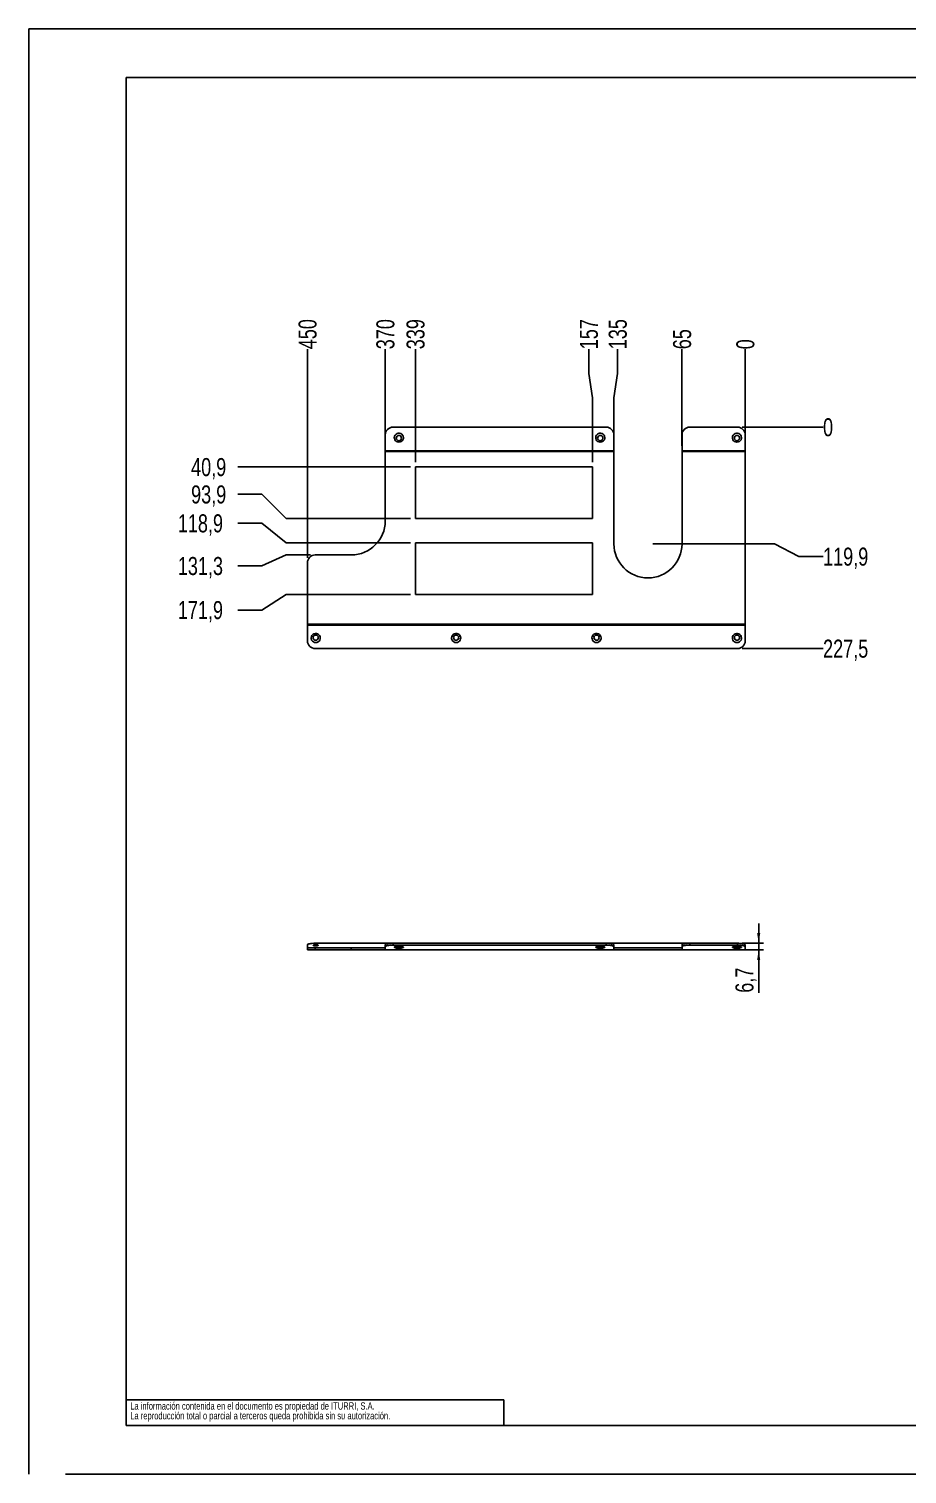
# Model space of a CAD drawing. Extents: x 0 to 1188, y 0 to 733.
# Drawn here: x 0 to 180.5, y 0 to 297 of the extents above; entities that cross this region are included whole.
import ezdxf

# ---------------------------------------------------------------- set-up
doc = ezdxf.new("R2010")
doc.units = 0
doc.linetypes.add('SLD-CONTINUA', pattern=[0])
doc.layers.get('0').update_dxf_attribs({"linetype": 'CONTINUOUS'})
doc.layers.add('FORMATO', color=7, linetype='SLD-CONTINUA')
doc.layers.add('SLD-0', color=179, linetype='SLD-CONTINUA')
doc.styles.add('SLDTEXTSTYLE1', font='TXT', dxfattribs={"width": 0.75})
doc.dimstyles.new('SLDDIMSTYLE0', dxfattribs={"dimtxt": 3.704167, "dimasz": 2.116667, "dimexe": 0, "dimexo": 0.0625, "dimgap": 0.926042, "dimtad": 0, "dimtih": 1, "dimtoh": 1, "dimdec": 0, "dimlfac": 5, "dimrnd": 1e-09, "dimdsep": 46, "dimtxsty": 'SLDTEXTSTYLE1', "dimblk1": 'NONE', "dimblk2": 'NONE', "dimsah": 1, "dimcen": 0.09, "dimadec": 0, "dimazin": 0, "dimtfac": 1, "dimtdec": 0, "dimtofl": 0, "dimtmove": 0, "dimatfit": 3, "dimldrblk": 'NONE', "dimfxl": 1, "dimtolj": 1, "dimtzin": 12, "dimarcsym": 0})
doc.dimstyles.new('SLDDIMSTYLE1', dxfattribs={"dimtxt": 3.704167, "dimasz": 2.116667, "dimexe": 0, "dimexo": 0.0625, "dimgap": 0.926042, "dimtad": 0, "dimtih": 1, "dimtoh": 1, "dimdec": 1, "dimlfac": 5, "dimrnd": 1e-09, "dimzin": 12, "dimdsep": 46, "dimtxsty": 'SLDTEXTSTYLE1', "dimblk1": 'NONE', "dimblk2": 'NONE', "dimsah": 1, "dimcen": 0.09, "dimadec": 0, "dimazin": 0, "dimtfac": 1, "dimtdec": 1, "dimtofl": 0, "dimtmove": 0, "dimatfit": 3, "dimldrblk": 'NONE', "dimfxl": 1, "dimtolj": 1, "dimtzin": 12, "dimarcsym": 0})
doc.dimstyles.new('SLDDIMSTYLE6', dxfattribs={"dimtxt": 3.704167, "dimasz": 2.116667, "dimexe": 0, "dimexo": 0.0625, "dimgap": 0.926042, "dimtad": 1, "dimdec": 1, "dimlfac": 5, "dimrnd": 1e-09, "dimzin": 12, "dimdsep": 46, "dimtxsty": 'SLDTEXTSTYLE1', "dimsah": 1, "dimcen": 0.09, "dimadec": 0, "dimazin": 0, "dimtfac": 1, "dimtdec": 1, "dimtmove": 0, "dimatfit": 0, "dimfxl": 1, "dimtolj": 1, "dimtzin": 12, "dimarcsym": 0})

# ---------------------------------------------------------------- blocks, each defined once
blk = doc.blocks.new('SW_NOTE_0_3')
at = {"layer": 'SLD-0', "color": 0, "char_height": 1.5, "attachment_point": 1, "style": 'SLDTEXTSTYLE1'}
for s, insert in [('La información contenida en el documento es propiedad de ITURRI, S.A.', (0, 1.93)), ('La reproducción total o parcial a terceros queda prohibida sin su autorización.', (0, -0.07))]:
    blk.add_mtext(s, dxfattribs=dict(at, insert=insert))
blk = doc.blocks.new('SW_NOTE_0_7')
at = {"layer": 'SLD-0', "color": 0, "char_height": 1.5, "attachment_point": 1, "style": 'SLDTEXTSTYLE1'}
for s, insert in [('La información contenida en el documento es propiedad de ITURRI, S.A.', (0, 1.93)), ('La reproducción total o parcial a terceros queda prohibida sin su autorización.', (0, -0.07))]:
    blk.add_mtext(s, dxfattribs=dict(at, insert=insert))
blk = doc.blocks.new('_D')
at = {"layer": 'FORMATO', "transparency": 16777216}
blk.add_line((147.26, 211.32), (147.26, 231.16), dxfattribs=at)
at = {"layer": 'FORMATO', "transparency": 16777216, "insert": (145.43, 231.16), "char_height": 3.7, "attachment_point": 1, "rotation": 90, "style": 'SLDTEXTSTYLE1'}
blk.add_mtext('0', dxfattribs=at)
blk = doc.blocks.new('_NONE')
blk = doc.blocks.new('_D_1')
at = {"layer": 'FORMATO', "color": 7, "transparency": 16777216}
blk.add_line((134.26, 211.32), (134.26, 231.16), dxfattribs=at)
at = {"layer": 'FORMATO', "color": 7, "transparency": 16777216, "insert": (132.43, 231.16), "char_height": 3.704, "attachment_point": 1, "rotation": 90, "style": 'SLDTEXTSTYLE1'}
blk.add_mtext('65', dxfattribs=at)
blk = doc.blocks.new('_D_2')
at = {"layer": 'FORMATO', "color": 7, "transparency": 16777216}
for p, q in [((121.03, 226.16), (121.03, 231.16)), ((121.03, 226.16), (120.26, 221.16)), ((120.26, 221.16), (120.26, 211.32))]:
    blk.add_line(p, q, dxfattribs=at)
at = {"layer": 'FORMATO', "color": 7, "transparency": 16777216, "insert": (119.2, 231.16), "char_height": 3.704, "attachment_point": 1, "rotation": 90, "style": 'SLDTEXTSTYLE1'}
blk.add_mtext('135', dxfattribs=at)
blk = doc.blocks.new('_D_3')
at = {"layer": 'FORMATO', "color": 7, "transparency": 16777216}
for p, q in [((115.09, 226.16), (115.09, 231.16)), ((115.09, 226.16), (115.86, 221.16)), ((115.86, 221.16), (115.86, 207.97))]:
    blk.add_line(p, q, dxfattribs=at)
at = {"layer": 'FORMATO', "color": 7, "transparency": 16777216, "insert": (113.26, 231.16), "char_height": 3.704, "attachment_point": 1, "rotation": 90, "style": 'SLDTEXTSTYLE1'}
blk.add_mtext('157', dxfattribs=at)
blk = doc.blocks.new('_D_4')
at = {"layer": 'FORMATO', "color": 7, "transparency": 16777216}
blk.add_line((79.46, 207.97), (79.46, 231.16), dxfattribs=at)
at = {"layer": 'FORMATO', "color": 7, "transparency": 16777216, "insert": (77.63, 231.16), "char_height": 3.704, "attachment_point": 1, "rotation": 90, "style": 'SLDTEXTSTYLE1'}
blk.add_mtext('339', dxfattribs=at)
blk = doc.blocks.new('_D_5')
at = {"layer": 'FORMATO', "color": 7, "transparency": 16777216}
blk.add_line((73.26, 211.32), (73.26, 231.16), dxfattribs=at)
at = {"layer": 'FORMATO', "color": 7, "transparency": 16777216, "insert": (71.43, 231.16), "char_height": 3.704, "attachment_point": 1, "rotation": 90, "style": 'SLDTEXTSTYLE1'}
blk.add_mtext('370', dxfattribs=at)
blk = doc.blocks.new('_D_6')
at = {"layer": 'FORMATO', "color": 7, "transparency": 16777216}
blk.add_line((57.26, 188.29), (57.26, 231.16), dxfattribs=at)
at = {"layer": 'FORMATO', "color": 7, "transparency": 16777216, "insert": (55.43, 231.16), "char_height": 3.704, "attachment_point": 1, "rotation": 90, "style": 'SLDTEXTSTYLE1'}
blk.add_mtext('450', dxfattribs=at)
blk = doc.blocks.new('_D_7')
at = {"layer": 'FORMATO', "transparency": 16777216}
blk.add_line((146.66, 215.16), (163.26, 215.16), dxfattribs=at)
at = {"layer": 'FORMATO', "transparency": 16777216, "insert": (163.26, 216.99), "char_height": 3.7, "attachment_point": 1, "style": 'SLDTEXTSTYLE1'}
blk.add_mtext('0', dxfattribs=at)
blk = doc.blocks.new('_D_8')
at = {"layer": 'FORMATO', "color": 7, "transparency": 16777216}
blk.add_line((78.46, 206.97), (42.92, 206.97), dxfattribs=at)
at = {"layer": 'FORMATO', "color": 7, "transparency": 16777216, "insert": (33.34, 208.8), "char_height": 3.704, "attachment_point": 1, "style": 'SLDTEXTSTYLE1'}
blk.add_mtext('40,9', dxfattribs=at)
blk = doc.blocks.new('_D_9')
at = {"layer": 'FORMATO', "color": 7, "transparency": 16777216}
for p, q in [((47.92, 201.35), (42.92, 201.35)), ((47.92, 201.35), (52.92, 196.37)), ((52.92, 196.37), (78.46, 196.37))]:
    blk.add_line(p, q, dxfattribs=at)
at = {"layer": 'FORMATO', "color": 7, "transparency": 16777216, "insert": (33.34, 203.18), "char_height": 3.704, "attachment_point": 1, "style": 'SLDTEXTSTYLE1'}
blk.add_mtext('93,9', dxfattribs=at)
blk = doc.blocks.new('_D_10')
at = {"layer": 'FORMATO', "color": 7, "transparency": 16777216}
for p, q in [((47.92, 195.41), (42.92, 195.41)), ((47.92, 195.41), (52.92, 191.37)), ((52.92, 191.37), (78.46, 191.37))]:
    blk.add_line(p, q, dxfattribs=at)
at = {"layer": 'FORMATO', "color": 7, "transparency": 16777216, "insert": (30.61, 197.24), "char_height": 3.704, "attachment_point": 1, "style": 'SLDTEXTSTYLE1'}
blk.add_mtext('118,9', dxfattribs=at)
blk = doc.blocks.new('_D_11')
at = {"layer": 'FORMATO', "color": 7, "transparency": 16777216}
for p, q in [((153.26, 191.17), (128.26, 191.17)), ((158.26, 188.57), (153.26, 191.17)), ((158.26, 188.57), (163.26, 188.57))]:
    blk.add_line(p, q, dxfattribs=at)
at = {"layer": 'FORMATO', "color": 7, "transparency": 16777216, "insert": (163.26, 190.4), "char_height": 3.704, "attachment_point": 1, "style": 'SLDTEXTSTYLE1'}
blk.add_mtext('119,9', dxfattribs=at)
blk = doc.blocks.new('_D_12')
at = {"layer": 'FORMATO', "color": 7, "transparency": 16777216}
for p, q in [((47.92, 186.64), (52.92, 188.89)), ((52.92, 188.89), (57.86, 188.89)), ((47.92, 186.64), (42.92, 186.64))]:
    blk.add_line(p, q, dxfattribs=at)
at = {"layer": 'FORMATO', "color": 7, "transparency": 16777216, "insert": (30.61, 188.47), "char_height": 3.704, "attachment_point": 1, "style": 'SLDTEXTSTYLE1'}
blk.add_mtext('131,3', dxfattribs=at)
blk = doc.blocks.new('_D_13')
at = {"layer": 'FORMATO', "color": 7, "transparency": 16777216}
for p, q in [((47.92, 177.57), (52.92, 180.77)), ((52.92, 180.77), (78.46, 180.77)), ((47.92, 177.57), (42.92, 177.57))]:
    blk.add_line(p, q, dxfattribs=at)
at = {"layer": 'FORMATO', "color": 7, "transparency": 16777216, "insert": (30.61, 179.41), "char_height": 3.704, "attachment_point": 1, "style": 'SLDTEXTSTYLE1'}
blk.add_mtext('171,9', dxfattribs=at)
blk = doc.blocks.new('_D_14')
at = {"layer": 'FORMATO', "color": 7, "transparency": 16777216}
blk.add_line((146.66, 169.66), (163.26, 169.66), dxfattribs=at)
at = {"layer": 'FORMATO', "color": 7, "transparency": 16777216, "insert": (163.26, 171.49), "char_height": 3.704, "attachment_point": 1, "style": 'SLDTEXTSTYLE1'}
blk.add_mtext('227,5', dxfattribs=at)
blk = doc.blocks.new('_D_30')
at = {"layer": 'FORMATO', "color": 7, "transparency": 16777216}
for p, q in [((150.03, 109.08), (150.03, 113.15)), ((135.26, 107.74), (151.03, 107.74)), ((146.66, 109.08), (151.03, 109.08)), ((150.03, 107.74), (150.03, 109.08)), ((150.03, 107.74), (150.03, 98.92))]:
    blk.add_line(p, q, dxfattribs=at)
for points in [[(150.03, 109.08), (150.35, 111.2), (149.7, 111.2)], [(150.03, 107.74), (149.7, 105.62), (150.35, 105.62)]]:
    blk.add_solid(points, dxfattribs=at)
at = {"layer": 'FORMATO', "color": 7, "transparency": 16777216, "insert": (145.25, 98.92), "char_height": 3.704, "attachment_point": 1, "rotation": 90, "style": 'SLDTEXTSTYLE1'}
blk.add_mtext('6,7', dxfattribs=at)

msp = doc.modelspace()

# ---------------------------------------------------------------- linework, layer by layer
at = {"color": 7, "linetype": 'SLD-CONTINUA'}
for p, q in [((0, 297), (420, 297)), ((0, 297), (0, -0.001349)), ((410, 287), (20, 287)), ((20, 10), (20, 287)), ((74.862811, 215.155934), (118.662811, 215.155934)), ((135.862811, 215.155934), (145.662811, 215.155934)), ((73.262811, 213.58533), (73.262811, 210.323414)), ((120.262811, 210.323414), (120.262811, 213.58533)), ((134.262811, 213.58533), (134.262811, 210.323414)), ((147.262811, 213.58533), (147.262811, 210.323414)), ((73.262811, 210.170767), (73.262811, 210.323414)), ((120.262811, 210.323414), (73.262811, 210.323414)), ((73.262811, 195.887825), (73.262811, 210.170767)), ((120.262811, 210.170767), (73.262811, 210.170767)), ((120.262811, 210.323414), (120.262811, 210.170767)), ((120.262811, 210.170767), (120.262811, 191.170767)), ((147.262811, 210.323414), (134.262811, 210.323414)), ((134.262811, 210.170767), (134.262811, 210.323414)), ((134.262811, 191.170767), (134.262811, 210.170767)), ((147.262811, 210.170767), (134.262811, 210.170767)), ((147.262811, 210.323414), (147.262811, 210.170767)), ((147.262811, 174.640473), (147.262811, 210.170767)), ((115.862811, 206.970767), (79.462811, 206.970767)), ((79.462811, 206.970767), (79.462811, 196.370767)), ((115.862811, 196.370767), (115.862811, 206.970767)), ((79.462811, 196.370767), (115.862811, 196.370767)), ((115.862811, 191.370767), (79.462811, 191.370767)), ((79.462811, 191.370767), (79.462811, 180.770767)), ((115.862811, 180.770767), (115.862811, 191.370767)), ((57.262811, 187.287825), (57.262811, 174.640473)), ((58.862811, 188.887825), (66.262811, 188.887825)), ((79.462811, 180.770767), (115.862811, 180.770767)), ((57.262811, 174.640473), (147.262811, 174.640473)), ((57.262811, 174.487825), (57.262811, 174.640473)), ((147.262811, 174.487825), (57.262811, 174.487825)), ((57.262811, 171.225909), (57.262811, 174.487825)), ((147.262811, 174.640473), (147.262811, 174.487825)), ((147.262811, 174.487825), (147.262811, 171.225909)), ((145.662811, 169.655305), (58.862811, 169.655305)), ((57.262811, 108.776785), (57.262811, 108.142733)), ((73.262811, 108.142733), (57.262811, 108.142733)), ((57.262811, 108.142733), (57.262811, 108.135384)), ((57.262811, 107.735384), (57.262811, 108.135384)), ((57.262811, 108.135384), (58.862811, 108.135384)), ((58.862811, 107.735384), (57.262811, 107.735384)), ((74.862811, 109.08208), (58.862811, 109.08208)), ((58.862811, 108.135384), (58.862811, 107.735384)), ((58.862811, 108.135384), (66.262811, 108.135384)), ((58.862811, 107.735384), (66.262811, 107.735384)), ((66.262811, 107.735384), (66.262811, 108.135384)), ((66.262811, 108.135384), (73.262811, 108.135384)), ((73.262811, 107.735384), (66.262811, 107.735384)), ((73.262811, 108.384134), (73.262811, 108.776785)), ((73.262811, 108.384134), (73.262811, 107.750082)), ((120.262811, 107.750082), (73.262811, 107.750082)), ((73.262811, 107.735384), (73.262811, 107.750082)), ((120.262811, 107.735384), (73.262811, 107.735384)), ((74.862811, 109.08208), (74.862811, 108.689429)), ((74.862811, 109.08208), (118.662811, 109.08208)), ((74.862811, 108.689429), (118.662811, 108.689429)), ((118.662811, 108.689429), (118.662811, 109.08208)), ((135.862811, 109.08208), (118.662811, 109.08208)), ((120.262811, 108.776785), (120.262811, 108.384134)), ((120.262811, 107.750082), (120.262811, 108.384134)), ((134.262811, 108.142733), (120.262811, 108.142733)), ((120.262811, 108.135384), (134.262811, 108.135384)), ((120.262811, 107.750082), (120.262811, 107.735384)), ((120.262811, 107.735384), (134.262811, 107.735384)), ((134.262811, 108.384134), (134.262811, 108.776785)), ((134.262811, 108.384134), (134.262811, 107.750082)), ((147.262811, 107.750082), (134.262811, 107.750082)), ((134.262811, 107.735384), (134.262811, 107.750082)), ((147.262811, 107.735384), (134.262811, 107.735384)), ((135.862811, 109.08208), (135.862811, 108.689429)), ((135.862811, 109.08208), (145.662811, 109.08208)), ((135.862811, 108.689429), (145.662811, 108.689429)), ((145.662811, 108.689429), (145.662811, 109.08208)), ((147.262811, 108.776785), (147.262811, 108.384134)), ((147.262811, 108.384134), (147.262811, 107.750082)), ((147.262811, 107.750082), (147.262811, 107.735384)), ((20, 10), (410, 10)), ((7.530618, 0), (420, 0))]:
    msp.add_line(p, q, dxfattribs=at)
at = {"color": 7, "linetype": 'SLD-CONTINUA', "flags": 128}
for points in [[(76.062811, 212.073625), (76.31642, 212.107842), (76.55122, 212.207956), (76.749797, 212.366542), (76.897423, 212.571839), (76.98315, 212.808619), (77.00062, 213.059323), (76.948537, 213.305357), (76.830763, 213.528474), (76.656034, 213.712126), (76.437308, 213.842692), (76.190808, 213.910489), (75.934815, 213.910489), (75.688314, 213.842692), (75.469589, 213.712126), (75.29486, 213.528474), (75.177086, 213.305357), (75.125003, 213.059323), (75.142472, 212.808619), (75.228199, 212.571839), (75.375825, 212.366542), (75.574402, 212.207956), (75.809202, 212.107842), (76.062811, 212.073625)], [(117.462811, 212.073625), (117.71642, 212.107842), (117.95122, 212.207956), (118.149797, 212.366542), (118.297423, 212.571839), (118.38315, 212.808619), (118.40062, 213.059323), (118.348537, 213.305357), (118.230763, 213.528474), (118.056034, 213.712126), (117.837308, 213.842692), (117.590808, 213.910489), (117.334815, 213.910489), (117.088314, 213.842692), (116.869589, 213.712126), (116.69486, 213.528474), (116.577086, 213.305357), (116.525003, 213.059323), (116.542472, 212.808619), (116.628199, 212.571839), (116.775825, 212.366542), (116.974402, 212.207956), (117.209202, 212.107842), (117.462811, 212.073625)], [(145.562811, 212.073625), (145.81642, 212.107842), (146.05122, 212.207956), (146.249797, 212.366542), (146.397423, 212.571839), (146.48315, 212.808619), (146.50062, 213.059323), (146.448537, 213.305357), (146.330763, 213.528474), (146.156034, 213.712126), (145.937308, 213.842692), (145.690808, 213.910489), (145.434815, 213.910489), (145.188314, 213.842692), (144.969589, 213.712126), (144.79486, 213.528474), (144.677086, 213.305357), (144.625003, 213.059323), (144.642472, 212.808619), (144.728199, 212.571839), (144.875825, 212.366542), (145.074402, 212.207956), (145.309202, 212.107842), (145.562811, 212.073625)], [(58.962811, 170.892156), (59.21642, 170.926373), (59.45122, 171.026487), (59.649797, 171.185073), (59.797423, 171.39037), (59.88315, 171.62715), (59.90062, 171.877854), (59.848537, 172.123888), (59.730763, 172.347005), (59.556034, 172.530657), (59.337308, 172.661223), (59.090808, 172.72902), (58.834815, 172.72902), (58.588314, 172.661223), (58.369589, 172.530657), (58.19486, 172.347005), (58.077086, 172.123888), (58.025003, 171.877854), (58.042472, 171.62715), (58.128199, 171.39037), (58.275825, 171.185073), (58.474402, 171.026487), (58.709202, 170.926373), (58.962811, 170.892156)], [(87.829478, 170.892156), (88.083087, 170.926373), (88.317887, 171.026487), (88.516464, 171.185073), (88.66409, 171.39037), (88.749817, 171.62715), (88.767287, 171.877854), (88.715203, 172.123888), (88.59743, 172.347005), (88.422701, 172.530657), (88.203975, 172.661223), (87.957475, 172.72902), (87.701481, 172.72902), (87.454981, 172.661223), (87.236255, 172.530657), (87.061526, 172.347005), (86.943753, 172.123888), (86.891669, 171.877854), (86.909139, 171.62715), (86.994866, 171.39037), (87.142492, 171.185073), (87.341069, 171.026487), (87.575869, 170.926373), (87.829478, 170.892156)], [(116.696145, 170.892156), (116.949754, 170.926373), (117.184553, 171.026487), (117.38313, 171.185073), (117.530757, 171.39037), (117.616484, 171.62715), (117.633953, 171.877854), (117.58187, 172.123888), (117.464096, 172.347005), (117.289367, 172.530657), (117.070642, 172.661223), (116.824141, 172.72902), (116.568148, 172.72902), (116.321648, 172.661223), (116.102922, 172.530657), (115.928193, 172.347005), (115.810419, 172.123888), (115.758336, 171.877854), (115.775806, 171.62715), (115.861532, 171.39037), (116.009159, 171.185073), (116.207736, 171.026487), (116.442536, 170.926373), (116.696145, 170.892156)], [(145.562811, 170.892156), (145.81642, 170.926373), (146.05122, 171.026487), (146.249797, 171.185073), (146.397423, 171.39037), (146.48315, 171.62715), (146.50062, 171.877854), (146.448537, 172.123888), (146.330763, 172.347005), (146.156034, 172.530657), (145.937308, 172.661223), (145.690808, 172.72902), (145.434815, 172.72902), (145.188314, 172.661223), (144.969589, 172.530657), (144.79486, 172.347005), (144.677086, 172.123888), (144.625003, 171.877854), (144.642472, 171.62715), (144.728199, 171.39037), (144.875825, 171.185073), (145.074402, 171.026487), (145.309202, 170.926373), (145.562811, 170.892156)], [(58.862811, 109.08208), (58.550667, 109.076213), (58.250518, 109.05884), (57.973899, 109.030628), (57.73144, 108.992661), (57.53246, 108.946398), (57.384604, 108.893616), (57.293555, 108.836345), (57.262811, 108.776785)], [(58.962811, 108.765337), (59.157882, 108.758379), (59.326607, 108.738445), (59.446199, 108.708227), (59.500508, 108.671807), (59.482197, 108.634102), (59.393741, 108.600206), (59.247085, 108.574696), (59.062036, 108.561017), (58.863587, 108.561017), (58.678538, 108.574696), (58.531882, 108.600206), (58.443425, 108.634102), (58.425115, 108.671807), (58.479423, 108.708227), (58.599016, 108.738445), (58.767741, 108.758379), (58.962811, 108.765337)], [(73.262811, 108.776785), (73.293555, 108.836345), (73.384604, 108.893616), (73.53246, 108.946398), (73.73144, 108.992661), (73.973899, 109.030628), (74.250518, 109.05884), (74.550667, 109.076213), (74.862811, 109.08208)], [(74.862811, 108.689429), (74.550667, 108.683563), (74.250518, 108.66619), (73.973899, 108.637977), (73.73144, 108.60001), (73.53246, 108.553747), (73.384604, 108.500965), (73.293555, 108.443694), (73.262811, 108.384134)], [(76.062811, 108.090288), (76.31642, 108.09694), (76.55122, 108.1164), (76.749797, 108.147226), (76.897423, 108.187131), (76.98315, 108.233157), (77.00062, 108.281889), (76.948537, 108.329713), (76.830763, 108.373083), (76.656034, 108.408781), (76.437308, 108.43416), (76.190808, 108.447339), (75.934815, 108.447339), (75.688314, 108.43416), (75.469589, 108.408781), (75.29486, 108.373083), (75.177086, 108.329713), (75.125003, 108.281889), (75.142472, 108.233157), (75.228199, 108.187131), (75.375825, 108.147226), (75.574402, 108.1164), (75.809202, 108.09694), (76.062811, 108.090288)], [(117.462811, 108.090288), (117.71642, 108.09694), (117.95122, 108.1164), (118.149797, 108.147226), (118.297423, 108.187131), (118.38315, 108.233157), (118.40062, 108.281889), (118.348537, 108.329713), (118.230763, 108.373083), (118.056034, 108.408781), (117.837308, 108.43416), (117.590808, 108.447339), (117.334815, 108.447339), (117.088314, 108.43416), (116.869589, 108.408781), (116.69486, 108.373083), (116.577086, 108.329713), (116.525003, 108.281889), (116.542472, 108.233157), (116.628199, 108.187131), (116.775825, 108.147226), (116.974402, 108.1164), (117.209202, 108.09694), (117.462811, 108.090288)], [(118.662811, 109.08208), (118.974956, 109.076213), (119.275105, 109.05884), (119.551724, 109.030628), (119.794182, 108.992661), (119.993163, 108.946398), (120.141018, 108.893616), (120.232068, 108.836345), (120.262811, 108.776785)], [(120.262811, 108.384134), (120.232068, 108.443694), (120.141018, 108.500965), (119.993163, 108.553747), (119.794182, 108.60001), (119.551724, 108.637977), (119.275105, 108.66619), (118.974956, 108.683563), (118.662811, 108.689429)], [(134.262811, 108.776785), (134.293555, 108.836345), (134.384604, 108.893616), (134.53246, 108.946398), (134.73144, 108.992661), (134.973899, 109.030628), (135.250518, 109.05884), (135.550667, 109.076213), (135.862811, 109.08208)], [(135.862811, 108.689429), (135.550667, 108.683563), (135.250518, 108.66619), (134.973899, 108.637977), (134.73144, 108.60001), (134.53246, 108.553747), (134.384604, 108.500965), (134.293555, 108.443694), (134.262811, 108.384134)], [(145.562811, 108.090288), (145.81642, 108.09694), (146.05122, 108.1164), (146.249797, 108.147226), (146.397423, 108.187131), (146.48315, 108.233157), (146.50062, 108.281889), (146.448537, 108.329713), (146.330763, 108.373083), (146.156034, 108.408781), (145.937308, 108.43416), (145.690808, 108.447339), (145.434815, 108.447339), (145.188314, 108.43416), (144.969589, 108.408781), (144.79486, 108.373083), (144.677086, 108.329713), (144.625003, 108.281889), (144.642472, 108.233157), (144.728199, 108.187131), (144.875825, 108.147226), (145.074402, 108.1164), (145.309202, 108.09694), (145.562811, 108.090288)], [(145.662811, 109.08208), (145.974956, 109.076213), (146.275105, 109.05884), (146.551724, 109.030628), (146.794182, 108.992661), (146.993163, 108.946398), (147.141018, 108.893616), (147.232068, 108.836345), (147.262811, 108.776785)], [(147.262811, 108.384134), (147.232068, 108.443694), (147.141018, 108.500965), (146.993163, 108.553747), (146.794182, 108.60001), (146.551724, 108.637977), (146.275105, 108.66619), (145.974956, 108.683563), (145.662811, 108.689429)]]:
    msp.add_lwpolyline(points, dxfattribs=at)
at = {"color": 7, "linetype": 'SLD-CONTINUA'}
for centre in [(76.060543, 212.913041), (117.460543, 212.913041), (145.560543, 212.913041), (58.960543, 171.898199), (87.827209, 171.898199), (116.693876, 171.898199), (145.560543, 171.898199)]:
    msp.add_circle(centre, 0.537073, dxfattribs=at)
for centre, radius, start, end in [((74.848248, 213.570495), 1.585506, 89.47371804, 179.4638675), ((118.677374, 213.570495), 1.585506, 0.5361325, 90.52628196), ((135.848248, 213.570495), 1.585506, 89.47371804, 179.4638675), ((145.677374, 213.570495), 1.585506, 0.5361325, 90.52628196), ((66.262811, 195.887825), 7, 270, 0), ((127.262811, 191.170767), 7, 180, 0), ((58.862811, 187.287825), 1.6, 90, 180), ((58.848248, 171.240745), 1.585506, 180.5361325, 270.52628196), ((145.677374, 171.240745), 1.585506, 269.47371804, 359.4638675)]:
    msp.add_arc(centre, radius, start, end, dxfattribs=at)
at = {"layer": 'SLD-0'}
for p, q in [((20.002218, 15.245155), (97.628673, 15.245155)), ((97.628673, 15.245155), (97.628673, 10))]:
    msp.add_line(p, q, dxfattribs=at)

# ---------------------------------------------------------------- block references
for name in ['SW_NOTE_0_3', 'SW_NOTE_0_7']:
    msp.add_blockref(name, (20.837834, 12.819204), dxfattribs=at)

# ---------------------------------------------------------------- dimensions: what is measured, and where the dimension line sits
at = {"layer": 'FORMATO', "color": 7}
for feature_location, offset, dtype, origin, picture, middle in [((57.262811, 187.287825), (0, 43.868109), 1, (147.262811, 210.323414), '_D_6', (57.262811, 235.261386)), ((73.262811, 210.323414), (0, 20.83252), 1, (147.262811, 210.323414), '_D_5', (73.262811, 235.261386)), ((79.462811, 206.970767), (0, 24.185167), 1, (147.262811, 210.323414), '_D_4', (79.462811, 235.261386)), ((115.862811, 206.970767), (-0.772182, 24.185167), 1, (147.262811, 210.323414), '_D_3', (115.090629, 235.261386)), ((120.262811, 210.323414), (0.772182, 20.83252), 1, (147.262811, 210.323414), '_D_2', (121.034993, 235.261386)), ((134.262811, 210.323414), (0, 20.83252), 1, (147.262811, 210.323414), '_D_1', (134.262811, 233.892902)), ((79.462811, 191.370767), (-36.544053, 4.036627), 0, (145.662811, 215.155934), '_D_10', (36.762296, 195.407394)), ((58.862811, 188.887825), (-15.944053, -2.246239), 0, (145.662811, 215.155934), '_D_12', (36.762296, 186.641586)), ((79.462811, 180.770767), (-36.544053, -3.196466), 0, (145.662811, 215.155934), '_D_13', (36.762296, 177.574301)), ((79.462811, 206.970767), (-36.544053, 0), 0, (145.662811, 215.155934), '_D_8', (38.13078, 206.970767)), ((79.462811, 196.370767), (-36.544053, 4.980992), 0, (145.662811, 215.155934), '_D_9', (38.13078, 201.351759)), ((127.262811, 191.170767), (36, -2.6), 0, (145.662811, 215.155934), '_D_11', (169.419273, 188.570767)), ((145.662811, 169.655305), (17.6, 0), 0, (145.662811, 215.155934), '_D_14', (169.419273, 169.655305))]:
    dim = msp.add_ordinate_dim(feature_location=feature_location, offset=offset, dtype=dtype, origin=origin, dimstyle='SLDDIMSTYLE1', dxfattribs=at)
    dim.commit()
    dim.dimension.update_dxf_attribs({"geometry": picture, "text_midpoint": middle})
at = {"layer": 'FORMATO'}
for feature_location, offset, dtype, origin, picture, middle in [((147.2628112459, 210.323414028), (0, 20.8325199595), 1, (147.2628112459, 210.323414028), '_D', (147.2628112459, 232.5244177488)), ((145.6628112459, 215.1559339875), (17.6, 0), 0, (145.6628112459, 215.1559339875), '_D_7', (164.6312950072, 215.1559339875))]:
    dim = msp.add_ordinate_dim(feature_location=feature_location, offset=offset, dtype=dtype, origin=origin, dimstyle='SLDDIMSTYLE0', dxfattribs=at)
    dim.commit()
    dim.dimension.update_dxf_attribs({"geometry": picture, "text_midpoint": middle})
at = {"layer": 'FORMATO', "color": 7}
dim = msp.add_linear_dim(base=(150.027947, 109.08208), p1=(134.262811, 107.735384), p2=(145.662811, 109.08208), angle=90, dimstyle='SLDDIMSTYLE6', dxfattribs=at)
dim.commit()
dim.dimension.update_dxf_attribs({"geometry": '_D_30', "text_midpoint": (150.027947, 102.336828), "dimtype": 160})

doc.saveas('drawing.dxf')
